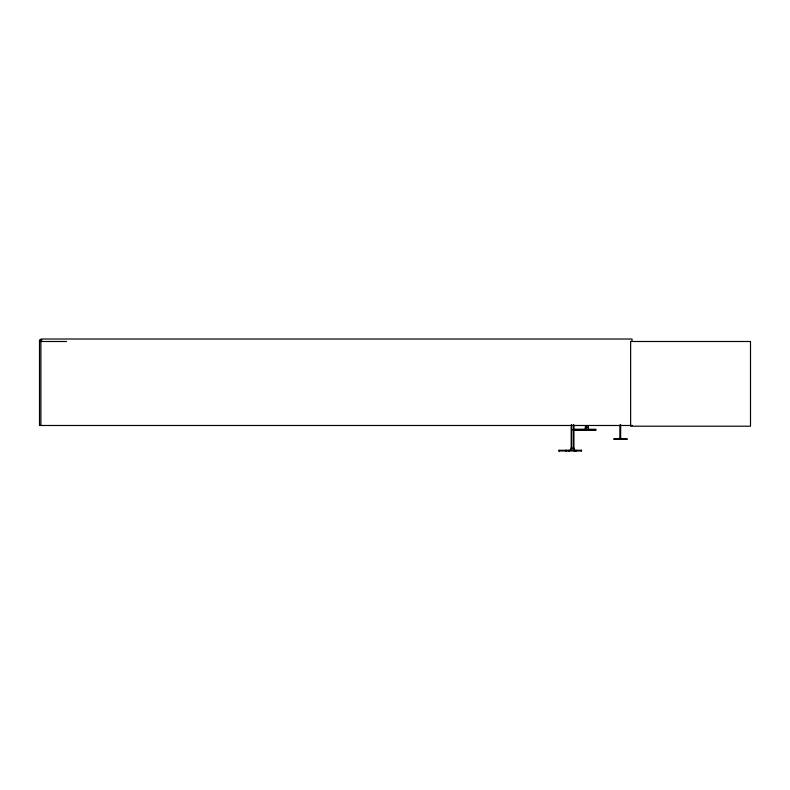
<?xml version="1.0" encoding="UTF-8"?>
<svg xmlns="http://www.w3.org/2000/svg" width="790" height="790" viewBox="0 0 790 790"><rect width="100%" height="100%" fill="white"/><g stroke="black" fill="none" stroke-linecap="round" stroke-linejoin="round"><path stroke-width="1.19" d="M626.766 439.25L614.057 439.398L626.855 439.428L626.855 438.717L614.146 438.776M41.969 339.907L39.5 339.907L39.5 425.484L632.514 425.484M39.5 341.497L66.597 341.497M588.283 427.301L585.36 427.301L585.36 429.424M573.155 429.424L595.779 429.424L595.779 430.125L573.155 430.125L573.155 429.424L595.759 429.464M573.175 430.086L595.759 430.086M620.831 438.193L620.071 438.193L620.071 439.428M620.209 438.539L620.713 438.539M626.855 438.776L626.766 439.428M614.146 439.25L614.067 438.717M632.03 341.497L632.03 339.019L40.892 339.019L40.892 425.484M620.782 438.193L620.782 439.428M620.644 424.901L620.644 439.428M620.278 424.901L620.269 439.428M620.209 424.901L620.209 439.428M595.472 429.424L595.472 430.125M590.515 429.424L590.515 430.125M589.883 429.424L589.883 430.125M588.718 429.424L588.718 430.125M588.412 429.424L588.412 430.125M588.165 425.79L588.165 429.424M585.943 425.79L585.904 429.424M585.479 425.79L585.479 429.424M583.741 429.424L583.741 430.125M583.129 429.424L583.109 430.125M581.203 450.27L581.203 450.981M580.532 429.424L580.532 430.125M580.225 429.424L580.225 430.125M576.246 450.27L576.246 450.981M575.614 450.27L575.614 450.981M574.449 450.27L574.449 450.981M574.142 450.981L574.014 448.157L571.091 448.157L571.091 450.27M573.895 424.862L573.895 450.27M573.431 424.862L573.431 447.851M571.674 424.862L571.674 450.27M571.21 424.862L571.21 450.27M569.471 450.27L569.471 450.981M568.859 450.27L568.84 450.981M566.262 450.27L566.262 450.981M565.956 450.27L565.956 450.981M750.5 341.497L630.637 341.497L630.637 426.195L750.5 426.195L750.5 341.497M581.509 450.27L558.886 450.27L558.886 450.981L581.509 450.981L581.509 450.27M559.192 450.981L559.192 450.27L559.172 450.932"/></g></svg>
